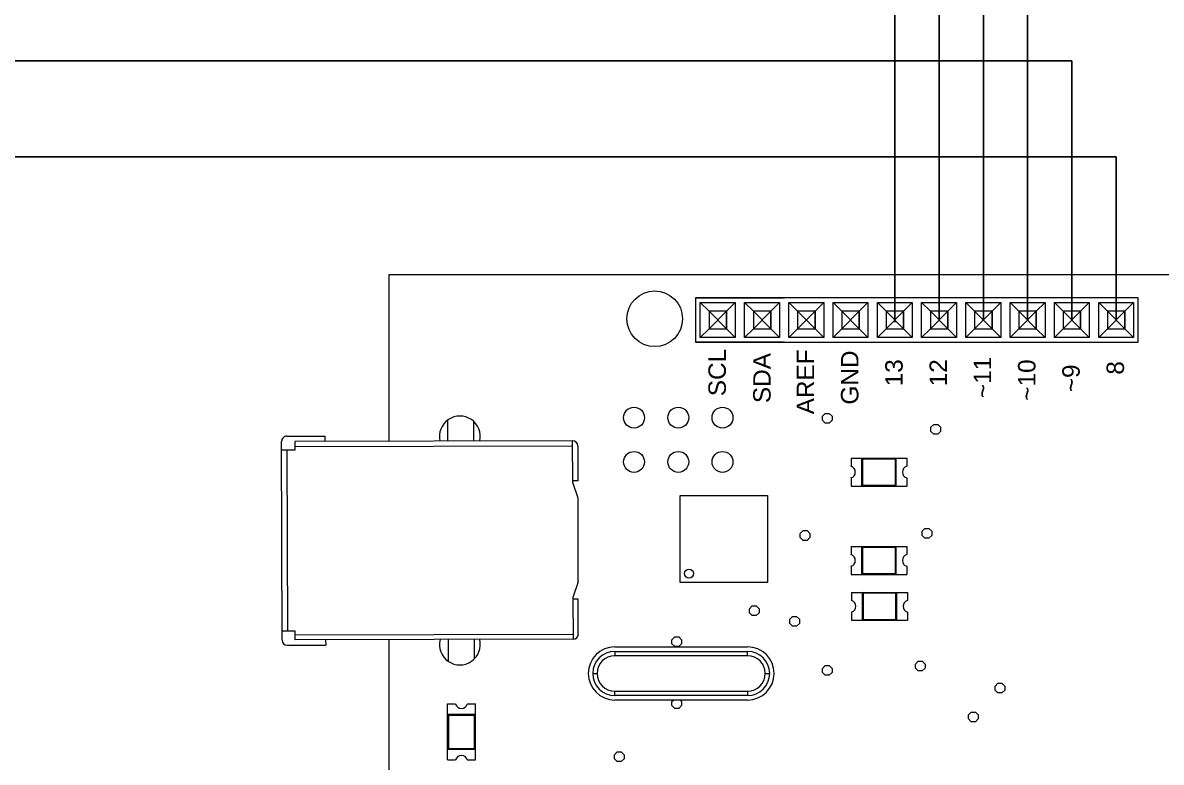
# Model space of a CAD drawing. Header units: millimetres. Extents: x 2530 to 3205, y 1639 to 2211.
# Drawn here: x 2805.1 to 2965.3, y 1838.8 to 1942.9 of the extents above; entities that cross this region are included whole.
import ezdxf

# ---------------------------------------------------------------- set-up
doc = ezdxf.new("R2010")
doc.units = ezdxf.units.MM
doc.linetypes.add('CONTINU', pattern=[0])
for name, color, linetype in [('1', 1, 'Continuous'), ('2', 2, 'CONTINU'), ('3', 3, 'CONTINU')]:
    doc.layers.add(name, color=color, linetype=linetype)
doc.styles.get("Standard").update_dxf_attribs({"font": 'arial.ttf'})

msp = doc.modelspace()

# ---------------------------------------------------------------- linework, layer by layer
at = {"color": 6}
msp.add_line((2940.27, 1901.02), (2940.27, 1968.87), dxfattribs=at)
at = {"color": 140}
msp.add_line((2934.04, 1901.02), (2934.04, 1964.13), dxfattribs=at)
at = {"color": 35}
msp.add_line((2927.82, 1900.71), (2927.82, 1958.32), dxfattribs=at)
at = {"color": 201}
msp.add_line((2946.5, 1948.21), (2946.5, 1901.02), dxfattribs=at)
at = {"color": 190}
for p in [(2717.51, 1937.51), (2952.73, 1901.02)]:
    msp.add_line(p, (2952.73, 1937.51), dxfattribs=at)
at = {"color": 3}
for p, q in [((2619.9, 1923.98), (2958.95, 1923.98)), ((2958.95, 1923.98), (2958.95, 1901.02))]:
    msp.add_line(p, q, dxfattribs=at)
at = {"layer": '1', "color": 7, "linetype": 'Continuous', "lineweight": 15}
for p, q in [((2899.79, 1904.13), (2899.79, 1897.91)), ((2900.45, 1903.47), (2905.36, 1903.47)), ((2900.45, 1898.57), (2900.45, 1903.47)), ((2901.68, 1902.25), (2900.45, 1903.47)), ((2905.36, 1903.47), (2904.13, 1902.25)), ((2905.36, 1903.47), (2905.36, 1898.57)), ((2907.91, 1902.25), (2906.68, 1903.47)), ((2906.68, 1903.47), (2911.58, 1903.47)), ((2906.68, 1898.57), (2906.68, 1903.47)), ((2911.58, 1903.47), (2910.36, 1902.25)), ((2911.58, 1903.47), (2911.58, 1898.57)), ((2962.07, 1904.13), (2912.25, 1904.13)), ((2912.91, 1903.47), (2917.81, 1903.47)), ((2912.91, 1898.57), (2912.91, 1903.47)), ((2914.13, 1902.25), (2912.91, 1903.47)), ((2917.81, 1903.47), (2916.59, 1902.25)), ((2917.81, 1903.47), (2917.81, 1898.57)), ((2920.36, 1902.25), (2919.14, 1903.47)), ((2919.14, 1903.47), (2924.04, 1903.47)), ((2919.14, 1898.57), (2919.14, 1903.47)), ((2924.04, 1903.47), (2922.81, 1902.25)), ((2924.04, 1903.47), (2924.04, 1898.57)), ((2926.59, 1902.25), (2925.36, 1903.47)), ((2925.36, 1903.47), (2930.27, 1903.47)), ((2925.36, 1898.57), (2925.36, 1903.47)), ((2930.27, 1903.47), (2929.04, 1902.25)), ((2930.27, 1903.47), (2930.27, 1898.57)), ((2932.82, 1902.25), (2931.59, 1903.47)), ((2931.59, 1903.47), (2936.5, 1903.47)), ((2931.59, 1898.57), (2931.59, 1903.47)), ((2936.5, 1903.47), (2935.27, 1902.25)), ((2936.5, 1903.47), (2936.5, 1898.57)), ((2939.04, 1902.25), (2937.82, 1903.47)), ((2937.82, 1903.47), (2942.72, 1903.47)), ((2937.82, 1898.57), (2937.82, 1903.47)), ((2942.72, 1903.47), (2941.5, 1902.25)), ((2942.72, 1903.47), (2942.72, 1898.57)), ((2944.05, 1898.57), (2944.05, 1903.47)), ((2945.27, 1902.25), (2944.05, 1903.47)), ((2944.05, 1903.47), (2948.95, 1903.47)), ((2948.95, 1903.47), (2947.72, 1902.25)), ((2948.95, 1903.47), (2948.95, 1898.57)), ((2951.5, 1902.25), (2950.27, 1903.47)), ((2950.27, 1903.47), (2955.18, 1903.47)), ((2950.27, 1898.57), (2950.27, 1903.47)), ((2955.18, 1903.47), (2953.95, 1902.25)), ((2955.18, 1903.47), (2955.18, 1898.57)), ((2956.5, 1903.47), (2961.41, 1903.47)), ((2956.5, 1898.57), (2956.5, 1903.47)), ((2957.73, 1902.25), (2956.5, 1903.47)), ((2961.41, 1903.47), (2960.18, 1902.25)), ((2961.41, 1903.47), (2961.41, 1898.57)), ((2962.07, 1897.91), (2962.07, 1904.13)), ((2904.13, 1899.79), (2904.13, 1902.25)), ((2910.36, 1899.79), (2910.36, 1902.25)), ((2916.59, 1899.79), (2916.59, 1902.25)), ((2922.81, 1899.79), (2922.81, 1902.25)), ((2929.04, 1899.79), (2929.04, 1902.25)), ((2935.27, 1899.79), (2935.27, 1902.25)), ((2941.5, 1899.79), (2941.5, 1902.25)), ((2947.72, 1899.79), (2947.72, 1902.25)), ((2953.95, 1899.79), (2953.95, 1902.25)), ((2960.18, 1899.79), (2960.18, 1902.25)), ((2901.68, 1899.79), (2900.45, 1898.57)), ((2905.36, 1898.57), (2900.45, 1898.57)), ((2905.36, 1898.57), (2904.13, 1899.79)), ((2907.91, 1899.79), (2906.68, 1898.57)), ((2911.58, 1898.57), (2906.68, 1898.57)), ((2911.58, 1898.57), (2910.36, 1899.79)), ((2914.13, 1899.79), (2912.91, 1898.57)), ((2917.81, 1898.57), (2912.91, 1898.57)), ((2917.81, 1898.57), (2916.59, 1899.79)), ((2920.36, 1899.79), (2919.14, 1898.57)), ((2924.04, 1898.57), (2919.14, 1898.57)), ((2924.04, 1898.57), (2922.81, 1899.79)), ((2926.59, 1899.79), (2925.36, 1898.57)), ((2930.27, 1898.57), (2925.36, 1898.57)), ((2930.27, 1898.57), (2929.04, 1899.79)), ((2932.82, 1899.79), (2931.59, 1898.57)), ((2936.5, 1898.57), (2931.59, 1898.57)), ((2936.5, 1898.57), (2935.27, 1899.79)), ((2939.04, 1899.79), (2937.82, 1898.57)), ((2942.72, 1898.57), (2937.82, 1898.57)), ((2942.72, 1898.57), (2941.5, 1899.79)), ((2945.27, 1899.79), (2944.05, 1898.57)), ((2948.95, 1898.57), (2944.05, 1898.57)), ((2948.95, 1898.57), (2947.72, 1899.79)), ((2951.5, 1899.79), (2950.27, 1898.57)), ((2955.18, 1898.57), (2950.27, 1898.57)), ((2955.18, 1898.57), (2953.95, 1899.79)), ((2957.73, 1899.79), (2956.5, 1898.57)), ((2961.41, 1898.57), (2956.5, 1898.57)), ((2961.41, 1898.57), (2960.18, 1899.79)), ((2912.25, 1897.91), (2962.07, 1897.91)), ((2917.63, 1887.46), (2918.03, 1887.87)), ((2917.63, 1886.9), (2917.63, 1887.46)), ((2918.03, 1887.87), (2918.6, 1887.87)), ((2918.6, 1887.87), (2919, 1887.46)), ((2919, 1887.46), (2919, 1886.9)), ((2918.03, 1886.5), (2917.63, 1886.9)), ((2918.6, 1886.5), (2918.03, 1886.5)), ((2919, 1886.9), (2918.6, 1886.5)), ((2932.89, 1885.91), (2933.29, 1886.31)), ((2932.89, 1885.34), (2932.89, 1885.91)), ((2933.29, 1886.31), (2933.86, 1886.31)), ((2933.86, 1886.31), (2934.26, 1885.91)), ((2934.26, 1885.91), (2934.26, 1885.34)), ((2841.6, 1855.97), (2841.54, 1883.92)), ((2842.27, 1884.66), (2847.66, 1884.67)), ((2882.48, 1884.02), (2843.38, 1883.92)), ((2843.38, 1883.92), (2843.38, 1882.7)), ((2847.67, 1883.93), (2847.66, 1884.67)), ((2882.5, 1878.13), (2882.48, 1884.02)), ((2933.29, 1884.94), (2932.89, 1885.34)), ((2933.86, 1884.94), (2933.29, 1884.94)), ((2934.26, 1885.34), (2933.86, 1884.94)), ((2843.38, 1882.7), (2841.54, 1882.69)), ((2842.27, 1882.69), (2842.34, 1857.2)), ((2843.38, 1883.19), (2882.48, 1883.28)), ((2883.22, 1883.28), (2883.23, 1878.38)), ((2921.65, 1881.56), (2929.5, 1881.56)), ((2921.65, 1881.56), (2921.65, 1880.42)), ((2923.25, 1881.43), (2923.12, 1881.56)), ((2923.12, 1881.56), (2923.12, 1877.64)), ((2923.25, 1881.43), (2923.25, 1877.77)), ((2927.9, 1881.43), (2923.25, 1881.43)), ((2927.9, 1881.43), (2928.02, 1881.56)), ((2927.9, 1877.77), (2927.9, 1881.43)), ((2928.02, 1877.64), (2928.02, 1881.56)), ((2929.5, 1881.56), (2929.5, 1880.42)), ((2883.23, 1878.38), (2882.5, 1878.38)), ((2883.24, 1875.93), (2882.5, 1878.13)), ((2921.65, 1878.78), (2921.65, 1877.64)), ((2921.65, 1877.64), (2929.5, 1877.64)), ((2923.25, 1877.77), (2923.12, 1877.64)), ((2923.25, 1877.77), (2927.9, 1877.77)), ((2927.9, 1877.77), (2928.02, 1877.64)), ((2929.5, 1878.78), (2929.5, 1877.64)), ((2883.27, 1864.16), (2883.24, 1875.93)), ((2897.63, 1864.07), (2897.63, 1876.33)), ((2897.63, 1876.33), (2909.89, 1876.33)), ((2909.89, 1876.33), (2909.89, 1864.07)), ((2914.51, 1870.96), (2914.92, 1871.36)), ((2914.92, 1871.36), (2915.48, 1871.36)), ((2915.48, 1871.36), (2915.88, 1870.96)), ((2931.64, 1871.27), (2932.04, 1871.67)), ((2931.64, 1870.7), (2931.64, 1871.27)), ((2932.04, 1871.67), (2932.61, 1871.67)), ((2932.61, 1871.67), (2933.01, 1871.27)), ((2933.01, 1871.27), (2933.01, 1870.7)), ((2914.51, 1870.39), (2914.51, 1870.96)), ((2914.92, 1869.99), (2914.51, 1870.39)), ((2915.48, 1869.99), (2914.92, 1869.99)), ((2915.88, 1870.39), (2915.48, 1869.99)), ((2915.88, 1870.96), (2915.88, 1870.39)), ((2932.04, 1870.3), (2931.64, 1870.7)), ((2932.61, 1870.3), (2932.04, 1870.3)), ((2933.01, 1870.7), (2932.61, 1870.3)), ((2921.65, 1869.13), (2929.5, 1869.13)), ((2921.65, 1869.13), (2921.65, 1867.99)), ((2923.25, 1869), (2923.12, 1869.13)), ((2923.12, 1869.13), (2923.12, 1865.21)), ((2923.25, 1869), (2923.25, 1865.34)), ((2927.9, 1869), (2923.25, 1869)), ((2927.9, 1869), (2928.02, 1869.13)), ((2927.9, 1865.34), (2927.9, 1869)), ((2928.02, 1865.21), (2928.02, 1869.13)), ((2929.5, 1869.13), (2929.5, 1867.99)), ((2921.65, 1866.35), (2921.65, 1865.21)), ((2929.5, 1866.35), (2929.5, 1865.21)), ((2921.65, 1865.21), (2929.5, 1865.21)), ((2923.25, 1865.34), (2923.12, 1865.21)), ((2923.25, 1865.34), (2927.9, 1865.34)), ((2927.9, 1865.34), (2928.02, 1865.21)), ((2883.27, 1864.16), (2882.53, 1861.95)), ((2909.89, 1864.07), (2897.63, 1864.07)), ((2882.53, 1861.95), (2882.55, 1856.07)), ((2883.27, 1861.71), (2882.54, 1861.71)), ((2883.28, 1856.8), (2883.27, 1861.71)), ((2921.74, 1862.67), (2929.58, 1862.67)), ((2921.74, 1862.67), (2921.74, 1861.53)), ((2923.34, 1862.54), (2923.21, 1862.67)), ((2923.21, 1862.67), (2923.21, 1858.74)), ((2923.34, 1862.54), (2923.34, 1858.87)), ((2927.98, 1862.54), (2923.34, 1862.54)), ((2927.98, 1862.54), (2928.11, 1862.67)), ((2927.98, 1858.87), (2927.98, 1862.54)), ((2928.11, 1858.74), (2928.11, 1862.67)), ((2929.58, 1862.67), (2929.58, 1861.53)), ((2907.35, 1860.37), (2907.75, 1860.78)), ((2907.35, 1859.81), (2907.35, 1860.37)), ((2907.75, 1859.41), (2907.35, 1859.81)), ((2907.75, 1860.78), (2908.32, 1860.78)), ((2908.32, 1860.78), (2908.72, 1860.37)), ((2908.72, 1859.81), (2908.32, 1859.41)), ((2908.72, 1860.37), (2908.72, 1859.81)), ((2921.74, 1859.88), (2921.74, 1858.74)), ((2929.58, 1859.88), (2929.58, 1858.74)), ((2908.32, 1859.41), (2907.75, 1859.41)), ((2913.02, 1858.88), (2913.42, 1859.28)), ((2913.02, 1858.31), (2913.02, 1858.88)), ((2913.42, 1857.91), (2913.02, 1858.31)), ((2913.42, 1859.28), (2913.99, 1859.28)), ((2913.99, 1859.28), (2914.39, 1858.88)), ((2914.39, 1858.31), (2913.99, 1857.91)), ((2914.39, 1858.88), (2914.39, 1858.31)), ((2921.74, 1858.74), (2929.58, 1858.74)), ((2923.34, 1858.87), (2923.21, 1858.74)), ((2923.34, 1858.87), (2927.98, 1858.87)), ((2927.98, 1858.87), (2928.11, 1858.74)), ((2843.44, 1857.2), (2841.6, 1857.19)), ((2843.44, 1855.97), (2843.44, 1857.2)), ((2843.44, 1856.71), (2882.55, 1856.8)), ((2913.99, 1857.91), (2913.42, 1857.91)), ((2842.34, 1855.23), (2847.74, 1855.25)), ((2882.55, 1856.07), (2843.44, 1855.97)), ((2847.73, 1855.98), (2847.74, 1855.25)), ((2888.42, 1855), (2907.1, 1855)), ((2896.45, 1856.01), (2896.86, 1856.42)), ((2896.45, 1855.45), (2896.45, 1856.01)), ((2896.86, 1855.05), (2896.45, 1855.45)), ((2896.86, 1856.42), (2897.42, 1856.42)), ((2897.42, 1855.05), (2896.86, 1855.05)), ((2897.42, 1856.42), (2897.82, 1856.01)), ((2897.82, 1855.45), (2897.42, 1855.05)), ((2897.82, 1856.01), (2897.82, 1855.45)), ((2888.42, 1854.37), (2888.42, 1853.75)), ((2888.42, 1854.37), (2907.1, 1854.37)), ((2907.1, 1853.75), (2888.42, 1853.75)), ((2907.1, 1853.75), (2907.1, 1854.37)), ((2917.63, 1851.97), (2918.03, 1852.37)), ((2917.63, 1851.4), (2917.63, 1851.97)), ((2918.03, 1852.37), (2918.6, 1852.37)), ((2918.6, 1852.37), (2919, 1851.97)), ((2919, 1851.97), (2919, 1851.4)), ((2930.71, 1852.59), (2931.11, 1852.99)), ((2930.71, 1852.02), (2930.71, 1852.59)), ((2931.11, 1851.62), (2930.71, 1852.02)), ((2931.11, 1852.99), (2931.68, 1852.99)), ((2931.68, 1852.99), (2932.08, 1852.59)), ((2932.08, 1852.02), (2931.68, 1851.62)), ((2932.08, 1852.59), (2932.08, 1852.02)), ((2885.3, 1851.26), (2885.93, 1851.26)), ((2909.59, 1851.26), (2910.21, 1851.26)), ((2918.03, 1851), (2917.63, 1851.4)), ((2918.6, 1851), (2918.03, 1851)), ((2919, 1851.4), (2918.6, 1851)), ((2931.68, 1851.62), (2931.11, 1851.62)), ((2888.42, 1848.77), (2907.1, 1848.77)), ((2888.42, 1848.15), (2888.42, 1848.77)), ((2907.1, 1848.77), (2907.1, 1848.15)), ((2941.92, 1849.48), (2942.32, 1849.88)), ((2941.92, 1848.91), (2941.92, 1849.48)), ((2942.32, 1848.51), (2941.92, 1848.91)), ((2942.32, 1849.88), (2942.89, 1849.88)), ((2942.89, 1849.88), (2943.29, 1849.48)), ((2943.29, 1848.91), (2942.89, 1848.51)), ((2943.29, 1849.48), (2943.29, 1848.91)), ((2864.88, 1839.11), (2864.88, 1846.96)), ((2864.88, 1846.96), (2866.02, 1846.96)), ((2867.66, 1846.96), (2868.8, 1846.96)), ((2868.8, 1839.11), (2868.8, 1846.96)), ((2907.1, 1848.15), (2888.42, 1848.15)), ((2907.1, 1847.52), (2888.42, 1847.52)), ((2896.45, 1847.3), (2896.68, 1847.52)), ((2896.45, 1846.73), (2896.45, 1847.3)), ((2897.6, 1847.52), (2897.82, 1847.3)), ((2897.82, 1847.3), (2897.82, 1846.73)), ((2942.89, 1848.51), (2942.32, 1848.51)), ((2865.01, 1845.36), (2864.88, 1845.48)), ((2868.8, 1845.48), (2864.88, 1845.48)), ((2868.67, 1845.36), (2865.01, 1845.36)), ((2865.01, 1845.36), (2865.01, 1840.71)), ((2868.67, 1845.36), (2868.8, 1845.48)), ((2868.67, 1840.71), (2868.67, 1845.36)), ((2896.86, 1846.33), (2896.45, 1846.73)), ((2897.42, 1846.33), (2896.86, 1846.33)), ((2897.82, 1846.73), (2897.42, 1846.33)), ((2938.18, 1845.43), (2938.58, 1845.83)), ((2938.18, 1844.86), (2938.18, 1845.43)), ((2938.58, 1845.83), (2939.15, 1845.83)), ((2939.15, 1845.83), (2939.55, 1845.43)), ((2939.55, 1845.43), (2939.55, 1844.86)), ((2938.58, 1844.46), (2938.18, 1844.86)), ((2939.15, 1844.46), (2938.58, 1844.46)), ((2939.55, 1844.86), (2939.15, 1844.46)), ((2865.01, 1840.71), (2864.88, 1840.58)), ((2864.88, 1840.58), (2868.8, 1840.58)), ((2865.01, 1840.71), (2868.67, 1840.71)), ((2868.67, 1840.71), (2868.8, 1840.58)), ((2864.88, 1839.11), (2866.02, 1839.11)), ((2867.66, 1839.11), (2868.8, 1839.11)), ((2888.36, 1839.82), (2888.76, 1840.22)), ((2888.36, 1839.26), (2888.36, 1839.82)), ((2888.76, 1838.85), (2888.36, 1839.26)), ((2888.76, 1840.22), (2889.33, 1840.22)), ((2889.33, 1840.22), (2889.73, 1839.82)), ((2889.73, 1839.26), (2889.33, 1838.85)), ((2889.73, 1839.82), (2889.73, 1839.26)), ((2889.33, 1838.85), (2888.76, 1838.85))]:
    msp.add_line(p, q, dxfattribs=at)
at = {"layer": '1', "color": 7}
for p, q in [((2899.79, 1904.13), (2912.25, 1904.13)), ((2899.79, 1897.91), (2912.25, 1897.91))]:
    msp.add_line(p, q, dxfattribs=at)
at = {"layer": '1', "color": 7, "linetype": 'Continuous', "lineweight": 15}
for centre, radius in [((2894.03, 1901.19), 3.92), ((2891.12, 1887.27), 1.47), ((2897.35, 1887.27), 1.47), ((2903.57, 1887.27), 1.47), ((2891.12, 1881.04), 1.47), ((2897.35, 1881.04), 1.47), ((2903.57, 1881.04), 1.47), ((2898.85, 1865.32), 0.631), ((2898.85, 1865.32), 0.631)]:
    msp.add_circle(centre, radius, dxfattribs=at)
for centre, radius, start, end in [((2866.62, 1884.61), 2.88, 347.5179, 192.7596), ((2842.27, 1883.92), 0.736, 90.1387, 180.1387), ((2882.48, 1883.28), 0.736, 0.1387, 90.1387), ((2921.4, 1879.6), 0.858, 286.6015, 73.3985), ((2929.74, 1879.6), 0.858, 106.6015, 253.3985), ((2921.4, 1867.17), 0.858, 286.6015, 73.3985), ((2929.74, 1867.17), 0.858, 106.6015, 253.3985), ((2921.49, 1860.71), 0.858, 286.6015, 73.3985), ((2929.83, 1860.71), 0.858, 106.6015, 253.3985), ((2882.55, 1856.8), 0.736, 270.1387, 0.1387), ((2842.34, 1855.97), 0.736, 180.1387, 270.1387), ((2866.62, 1855.33), 2.87, 166.1472, 14.1302), ((2888.42, 1851.26), 3.74, 90, 270), ((2907.1, 1851.26), 3.74, 270, 90), ((2888.42, 1851.26), 3.11, 90, 270), ((2888.42, 1851.26), 2.49, 90, 270), ((2907.1, 1851.26), 3.11, 270, 90), ((2907.1, 1851.26), 2.49, 270, 90), ((2866.84, 1847.2), 0.858, 196.6015, 343.3985), ((2866.84, 1838.86), 0.858, 16.6015, 163.3985)]:
    msp.add_arc(centre, radius, start, end, dxfattribs=at)
for points, knots in [([(2864.9, 1883.97), (2864.9, 1883.98), (2864.9, 1884), (2864.9, 1884.11), (2864.9, 1884.48), (2864.9, 1885.21), (2864.9, 1886.09), (2864.9, 1886.63), (2864.9, 1886.85)], [0, 0, 0, 0, 0.041032, 0.092207, 0.227685, 0.500062, 0.798851, 1, 1, 1, 1]), ([(2868.58, 1883.98), (2868.58, 1883.99), (2868.58, 1884), (2868.58, 1884.12), (2868.58, 1884.49), (2868.58, 1885.22), (2868.57, 1886.05), (2868.57, 1886.55), (2868.57, 1886.72)], [0, 0, 0, 0, 0.042814, 0.096212, 0.237574, 0.52178, 0.833544, 1, 1, 1, 1]), ([(2864.97, 1856.02), (2864.97, 1856.02), (2864.97, 1856), (2864.97, 1855.89), (2864.97, 1855.52), (2864.97, 1854.79), (2864.97, 1853.87), (2864.98, 1853.28), (2864.98, 1853.02)], [0, 0, 0, 0, 0.039418, 0.088579, 0.218728, 0.48039, 0.767423, 1, 1, 1, 1]), ([(2868.65, 1856.03), (2868.65, 1856.03), (2868.65, 1856.01), (2868.65, 1855.89), (2868.65, 1855.53), (2868.65, 1854.8), (2868.65, 1853.98), (2868.65, 1853.49), (2868.65, 1853.32)], [0, 0, 0, 0, 0.043166, 0.0970028, 0.2395278, 0.5260709, 0.840399, 1, 1, 1, 1])]:
    msp.add_open_spline(points, degree=3, knots=knots, dxfattribs=at)
at = {"layer": '2', "color": 7, "linetype": 'Continuous', "lineweight": 15}
for p, q in [((2901.68, 1902.25), (2901.68, 1899.79)), ((2904.13, 1902.25), (2901.68, 1902.25)), ((2907.91, 1902.25), (2907.91, 1899.79)), ((2910.36, 1902.25), (2907.91, 1902.25)), ((2914.13, 1902.25), (2914.13, 1899.79)), ((2916.59, 1902.25), (2914.13, 1902.25)), ((2920.36, 1902.25), (2920.36, 1899.79)), ((2922.81, 1902.25), (2920.36, 1902.25)), ((2926.59, 1902.25), (2926.59, 1899.79)), ((2929.04, 1902.25), (2926.59, 1902.25)), ((2932.82, 1902.25), (2932.82, 1899.79)), ((2935.27, 1902.25), (2932.82, 1902.25)), ((2939.04, 1902.25), (2939.04, 1899.79)), ((2941.5, 1902.25), (2939.04, 1902.25)), ((2945.27, 1902.25), (2945.27, 1899.79)), ((2947.72, 1902.25), (2945.27, 1902.25)), ((2951.5, 1902.25), (2951.5, 1899.79)), ((2953.95, 1902.25), (2951.5, 1902.25)), ((2957.73, 1902.25), (2957.73, 1899.79)), ((2960.18, 1902.25), (2957.73, 1902.25)), ((2901.68, 1899.79), (2904.13, 1899.79)), ((2907.91, 1899.79), (2910.36, 1899.79)), ((2914.13, 1899.79), (2916.59, 1899.79)), ((2920.36, 1899.79), (2922.81, 1899.79)), ((2926.59, 1899.79), (2929.04, 1899.79)), ((2932.82, 1899.79), (2935.27, 1899.79)), ((2939.04, 1899.79), (2941.5, 1899.79)), ((2945.27, 1899.79), (2947.72, 1899.79)), ((2951.5, 1899.79), (2953.95, 1899.79)), ((2957.73, 1899.79), (2960.18, 1899.79))]:
    msp.add_line(p, q, dxfattribs=at)
at = {"layer": '2', "color": 7}
for p, q in [((2901.68, 1902.25), (2904.13, 1899.79)), ((2904.13, 1902.25), (2901.68, 1899.79)), ((2904.13, 1899.79), (2904.13, 1902.25)), ((2907.91, 1902.25), (2910.36, 1899.79)), ((2910.36, 1902.25), (2907.91, 1899.79)), ((2910.36, 1899.79), (2910.36, 1902.25)), ((2914.13, 1902.25), (2916.59, 1899.79)), ((2916.59, 1902.25), (2914.13, 1899.79)), ((2916.59, 1899.79), (2916.59, 1902.25)), ((2920.36, 1902.25), (2922.81, 1899.79)), ((2922.81, 1902.25), (2920.36, 1899.79)), ((2922.81, 1899.79), (2922.81, 1902.25)), ((2926.59, 1902.25), (2929.04, 1899.79)), ((2929.04, 1902.25), (2926.59, 1899.79)), ((2929.04, 1899.79), (2929.04, 1902.25)), ((2932.82, 1902.25), (2935.27, 1899.79)), ((2935.27, 1902.25), (2932.82, 1899.79)), ((2935.27, 1899.79), (2935.27, 1902.25)), ((2939.04, 1902.25), (2941.5, 1899.79)), ((2941.5, 1902.25), (2939.04, 1899.79)), ((2941.5, 1899.79), (2941.5, 1902.25)), ((2945.27, 1902.25), (2947.72, 1899.79)), ((2947.72, 1902.25), (2945.27, 1899.79)), ((2947.72, 1899.79), (2947.72, 1902.25)), ((2951.5, 1902.25), (2953.95, 1899.79)), ((2953.95, 1902.25), (2951.5, 1899.79)), ((2953.95, 1899.79), (2953.95, 1902.25)), ((2957.73, 1902.25), (2960.18, 1899.79)), ((2960.18, 1902.25), (2957.73, 1899.79)), ((2960.18, 1899.79), (2960.18, 1902.25))]:
    msp.add_line(p, q, dxfattribs=at)
at = {"layer": '3', "color": 7, "linetype": 'Continuous', "lineweight": 15}
for p, q in [((2856.66, 1907.42), (3014.84, 1907.42)), ((2856.66, 1883.95), (2856.66, 1907.42)), ((2856.66, 1808.11), (2856.66, 1856))]:
    msp.add_line(p, q, dxfattribs=at)

# ---------------------------------------------------------------- texts
at = {"layer": '2', "color": 7}
for s, height, p in [('SCL', 2.452, (2904.04, 1890.29)), ('AREF', 2.452, (2916.46, 1887.74)), ('SDA', 2.452, (2910.34, 1889.32)), ('GND', 2.452, (2922.69, 1889.11)), ('13', 2.452, (2928.92, 1891.68)), ('12', 2.452, (2935.15, 1891.68)), ('~11', 2.452, (2941.37, 1890.03)), ('~10', 2.452, (2947.6, 1889.66)), ('8', 2.45, (2960.06, 1893.32)), ('~9', 2.452, (2953.83, 1890.85))]:
    msp.add_text(s, height=height, rotation=90, dxfattribs=at).set_placement(p)

doc.saveas('drawing.dxf')
